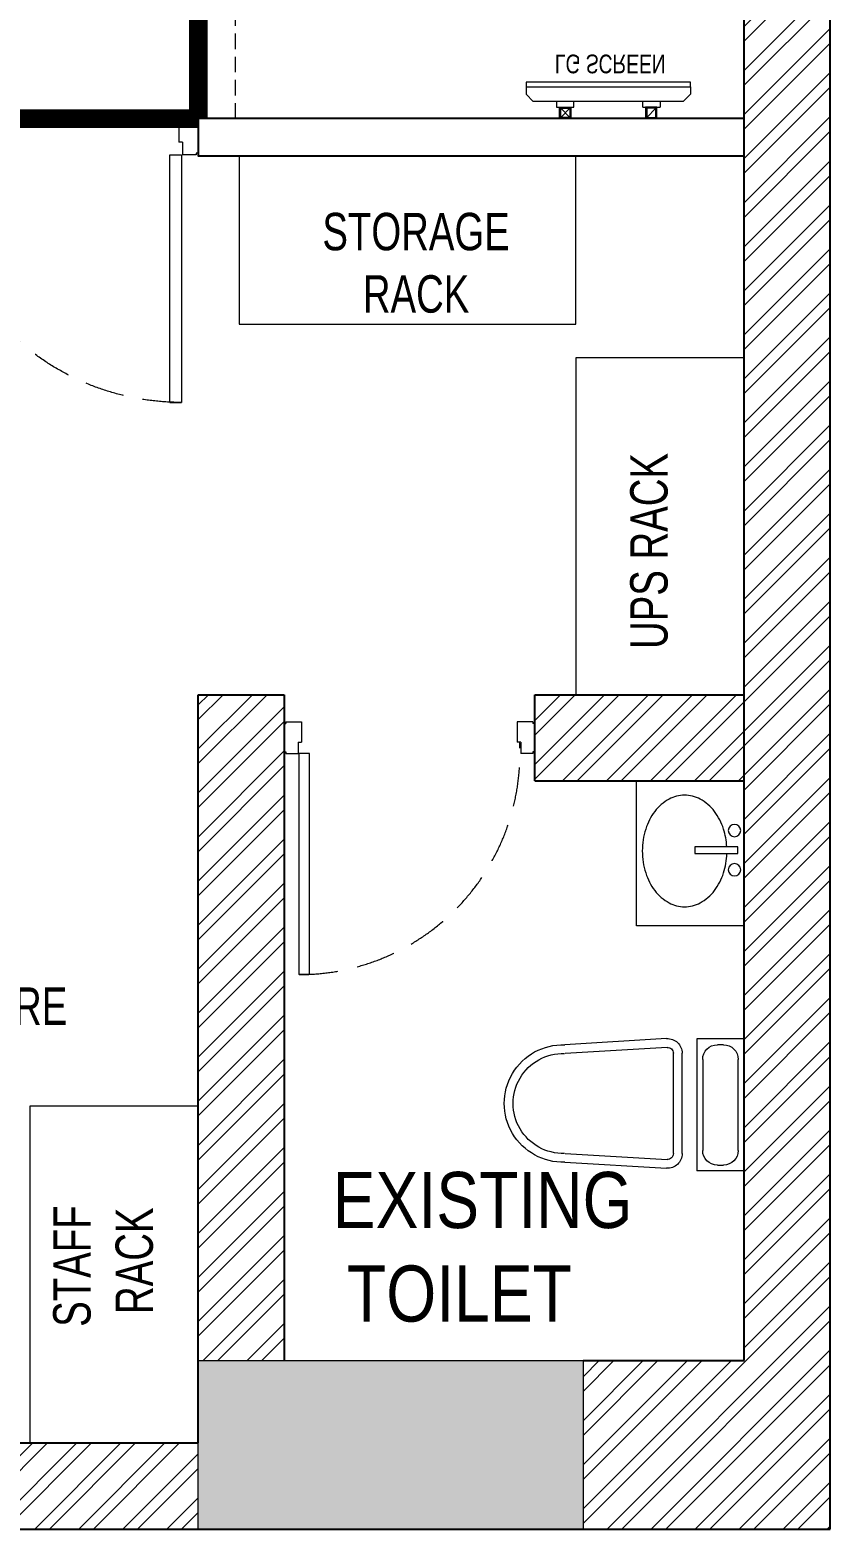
# Model space of a CAD drawing. Header units: feet. Extents: x 3261276 to 3279806, y -5766786 to -5760286.
# Drawn here: x 3277666 to 3279806, y -5766786 to -5762779 of the extents above; entities that cross this region are included whole.
import ezdxf

# ---------------------------------------------------------------- set-up
doc = ezdxf.new("R2010")
doc.units = ezdxf.units.FT
doc.header["$LTSCALE"] = 33
doc.header["$MEASUREMENT"] = 0
for name, pattern in [('a_p6_plan_L18$0$HIDDEN', [0.375, 0.25, -0.125]), ('ACAD_ISO03W100', [30, 12, -18]), ('HIDDEN2', [4.7625, 3.175, -1.5875])]:
    doc.linetypes.add(name, pattern=pattern)
doc.layers.add('A-WALL', color=1, linetype='Continuous')
doc.layers.add('LAMINATE FINISH', color=80, linetype='Continuous')
for name, color, linetype, lineweight in [('Column', 243, 'Continuous', 9), ('Door', 2, 'Continuous', 13), ('Floor-Unit', 1, 'Continuous', 13), ('LENS-CURTAIN', 5, 'a_p6_plan_L18$0$HIDDEN', 9), ('LENS-DOOR', 34, 'Continuous', 20), ('LENS-PARTITION', 21, 'Continuous', 25), ('LENS-TEXT', 31, 'Continuous', 5), ('LENS_DIMENSION', 193, 'Continuous', 0), ('LENS_TEXT', 31, 'Continuous', 5), ('LK-FF&E WALL', 1, 'Continuous', 9), ('LK-IT', 3, 'Continuous', 18), ('LK-TILES FINISH', 251, 'Continuous', 5), ('LN-HATCH', 251, 'Continuous', 0), ('TV', 92, 'Continuous', 18), ('UDS-SANITARY FIX.', 251, 'Continuous', 18)]:
    doc.layers.add(name, color=color, linetype=linetype, lineweight=lineweight)
doc.styles.add('A3 100 Narrow', font='l_10646.ttf', dxfattribs={"height": 150})
doc.styles.add('LK TXT', font='GILC____.TTF', dxfattribs={"height": 100})
doc.styles.get("Standard").update_dxf_attribs({"font": 'GILC____.TTF'})

# ---------------------------------------------------------------- blocks, each defined once
blk = doc.blocks.new('basin')
at = {"layer": 'UDS-SANITARY FIX.'}
for p, q in [((529.0659, 101.6114), (529.0659, 101.1636)), ((529.6703, 101.6114), (529.0659, 101.6114)), ((529.6703, 101.6114), (529.6703, 101.1636)), ((529.3669, 101.5855), (529.3956, 101.5855)), ((529.3669, 101.4067), (529.3669, 101.5855)), ((529.3956, 101.5855), (529.3956, 101.4067)), ((529.3956, 101.4067), (529.3669, 101.4067)), ((529.0659, 101.1636), (529.6703, 101.1636))]:
    blk.add_line(p, q, dxfattribs=at)
blk.add_lwpolyline([(529.3955, 101.5393, -0.061621), (529.4693, 101.5258, -0.086289), (529.5422, 101.4883, -0.105918), (529.5937, 101.4285, -0.125725), (529.6102, 101.3637, -0.125725), (529.5937, 101.299, -0.105918), (529.5422, 101.2392, -0.086289), (529.4693, 101.2016, -0.076177), (529.3778, 101.1876, -0.076177), (529.2862, 101.2016, -0.086289), (529.2134, 101.2392, -0.105918), (529.1618, 101.299, -0.125725), (529.1453, 101.3637, -0.125725), (529.1618, 101.4285, -0.105918), (529.2134, 101.4883, -0.086289), (529.2862, 101.5258, -0.067126), (529.3668, 101.5397, -0.076177)], format="xyb", dxfattribs=at)
blk.add_lwpolyline([(529.3667, 101.5398), (529.3667, 101.5398)], dxfattribs=at)
for centre in [(529.2997, 101.5718), (529.4628, 101.5718)]:
    blk.add_circle(centre, 0.0259, dxfattribs=at)
blk = doc.blocks.new('A$C3FB2201B')
at = {"layer": 'UDS-SANITARY FIX.'}
for p, q in [((0, 694.4), (382.4, 694.4)), ((0, 694.4), (0, 557.6)), ((382.4, 694.4), (382.4, 557.6)), ((59.5, 677.4), (322.9, 677.4)), ((17, 617.1), (17, 634.9)), ((365.4, 634.9), (365.4, 617.1)), ((322.9, 574.6), (59.5, 574.6)), ((382.4, 557.6), (0, 557.6)), ((50.1, 515.1), (340.7, 515.1)), ((50.1, 489.6), (340.7, 489.6)), ((25.4, 175.1), (7.7, 470)), ((50.9, 176.6), (33.2, 471.6)), ((357.6, 471.6), (340, 176.6)), ((383.1, 470), (365.4, 175.1))]:
    blk.add_line(p, q, dxfattribs=at)
for centre, radius, start, end in [((59.5, 634.9), 42.5, 90, 180), ((322.9, 634.9), 42.5, 0, 90), ((59.5, 617.1), 42.5, 180, 270), ((322.9, 617.1), 42.5, 270, 0), ((50.1, 472.6), 42.5, 90, 183.4336), ((50.1, 472.6), 17, 90, 183.4336), ((340.7, 472.6), 42.5, 356.5664, 90), ((340.7, 472.6), 17, 356.5664, 90), ((195.4, 170.1), 170.1, 178.3068, 1.6932), ((195.4, 170.1), 144.6, 178.3068, 1.6932)]:
    blk.add_arc(centre, radius, start, end, dxfattribs=at)
blk = doc.blocks.new('*U45')
at = {"layer": 'LENS-DOOR'}
for p, q in [((548129.8, 1779159.6), (548129.8, 1778568.7)), ((548129.8, 1779159.6), (548157.7, 1779159.6)), ((548157.7, 1778568.7), (548157.7, 1779159.6)), ((547527.3, 1778564.1), (547531.9, 1778564.1)), ((547527.3, 1778488.6), (547527.3, 1778564.1)), ((547531.9, 1778568.7), (547564.5, 1778568.7)), ((547531.9, 1778564.1), (547531.9, 1778568.7)), ((547564.5, 1778538.5), (547564.5, 1778568.7)), ((548129.8, 1778568.7), (548157.7, 1778568.7)), ((548192.6, 1778568.7), (548160, 1778568.7)), ((548160, 1778538.5), (548160, 1778568.7)), ((548192.6, 1778564.1), (548192.6, 1778568.7)), ((548197.3, 1778564.1), (548192.6, 1778564.1)), ((548197.3, 1778488.6), (548197.3, 1778564.1)), ((547564.5, 1778538.5), (547573.8, 1778538.5)), ((547573.8, 1778484), (547573.8, 1778538.5)), ((548150.7, 1778484), (548150.7, 1778538.5)), ((548160, 1778538.5), (548150.7, 1778538.5)), ((547527.3, 1778488.6), (547531.9, 1778488.6)), ((547531.9, 1778484), (547531.9, 1778488.6)), ((547531.9, 1778484), (547573.8, 1778484)), ((548192.6, 1778484), (548150.7, 1778484)), ((548192.6, 1778484), (548192.6, 1778488.6)), ((548197.3, 1778488.6), (548192.6, 1778488.6))]:
    blk.add_line(p, q, dxfattribs=at)
at = {"layer": 'LENS-DOOR', "color": 7, "linetype": 'HIDDEN2'}
blk.add_ellipse((548157.7, 1778568.7), major_axis=(-590.9, 0), ratio=1, start_param=-1.570791, end_param=0.051209, dxfattribs=at)
blk = doc.blocks.new('A$C4c1cf22f')
at = {"layer": 'Column'}
h = blk.add_hatch(color=8, dxfattribs=at)
h.dxf.hatch_style = 1
h.paths.add_polyline_path([(-3790, 0), (-3790, 450), (-4820, 450), (-4820, 0)])
h.paths.add_polyline_path([(-4820, 6500), (-4820, 6170), (-3790, 6170), (-3790, 6500)])
h.paths.add_polyline_path([(0, 6160), (0, 6500), (-1690, 6500), (-1690, 6160)])
h.paths.add_polyline_path([(-660, 0), (-660, 450), (-1690, 450), (-1690, 0)])
h.paths.add_polyline_path([(-10860, 0), (-10860, 380), (-11880, 380), (-11880, 0)])
h.paths.add_polyline_path([(-17480, 0), (-16880, 0), (-16880, 410), (-17480, 410)])
h.paths.add_polyline_path([(-17480, 6500), (-17480, 6090), (-16880, 6090), (-16880, 6500)])
at = {"layer": 'LN-HATCH'}
h = blk.add_hatch(dxfattribs=at)
h.set_pattern_fill('ANSI32', color=256, scale=222)
h.set_pattern_definition([(45, (-3078826.565, 5459819.81), (-58.8666395, 58.8666395), []), (45, (-3078787.32, 5459819.81), (-58.8666395, 58.8666395), [])])
h.paths.add_polyline_path([(-4820, 0), (-4820, 230), (-10860, 230), (-10860, 0)])
h.paths.add_polyline_path([(-1690, 0), (-1690, 230), (-3790, 230), (-3790, 0)])
h.paths.add_polyline_path([(0, 0), (0, 6160), (-230, 6160), (-230, 2230), (-230, 450), (-660, 450), (-660, 0)])
h.paths.add_polyline_path([(-1460, 450), (-1460, 2230), (-1690, 2230), (-1690, 450)])
h.paths.add_polyline_path([(-230, 2000), (-230, 2230), (-790, 2230), (-790, 2000)])
h.paths.add_polyline_path([(-1690, 6270), (-1690, 6500), (-3790, 6500), (-3790, 6270)])
h.paths.add_polyline_path([(-4820, 6270), (-4820, 6500), (-16880, 6500), (-16880, 6270)])
h.paths.add_polyline_path([(-11880, 0), (-11880, 230), (-16880, 230), (-16880, 0)])
at = {"layer": 'A-WALL'}
for p, q in [((-230, 2230), (-230, 6160)), ((0, 0), (0, 6160)), ((-1690, 230), (-1690, 2230)), ((-1690, 2230), (-1460, 2230)), ((-1460, 2230), (-1460, 450)), ((-1460, 2230), (-1460, 2230)), ((-1460, 2230), (-1460, 1528.9)), ((-790, 2230), (-230, 2230)), ((-790, 2000), (-790, 2230)), ((-230, 450), (-230, 2230)), ((-790, 2000), (-230, 2000)), ((-660, 450), (-230, 450)), ((-3790, 230), (-1690, 230)), ((-3790, 0), (0, 0))]:
    blk.add_line(p, q, dxfattribs=at)
at = {"layer": 'Column'}
for p, q in [((-1690, 0), (-1690, 450)), ((-1690, 450), (-660, 450)), ((-660, 450), (-660, 0)), ((-1690, 0), (-660, 0))]:
    blk.add_line(p, q, dxfattribs=at)
at = {"layer": 'A-WALL', "rotation": 270}
for name, p, xscale, yscale, zscale in [('basin', (-65464.6, -338048.7), -642.000769801813, 642.000769801813, 642.000769801813), ('A$C3FB2201B', (-871.3, 957), -0.923539437267564, 0.923539437267564, 0.923539437267564)]:
    blk.add_blockref(name, p, dxfattribs=dict(at, xscale=xscale, yscale=yscale, zscale=zscale))
at = {"layer": 'Door', "rotation": 180}
blk.add_blockref('*U45', (546737.3, 1780641.4), dxfattribs=at)
at = {"layer": 'LENS-TEXT', "insert": (-1443.1, 954.4), "char_height": 150, "width": 895.777, "attachment_point": 1, "style": 'A3 100 Narrow'}
blk.add_mtext('{\\fGill Sans MT Condensed|b0|i0|c0|p34;\\W2.36236; \\W1;EXISTING \\P{\\W3.162947; }TOILET}', dxfattribs=at)
blk = doc.blocks.new('CLINIC SCREEN')
at = {"layer": 'TV'}
for p, q in [((-103.1, 42.9), (-127.4, 18.6)), ((-127.4, 42.9), (-103.1, 18.6)), ((102.7, 42.9), (127, 18.6))]:
    blk.add_line(p, q, dxfattribs=at)
at = {"layer": 'TV', "ltscale": 12}
for p, q in [((-220, -19.4), (-200.6, 0)), ((200.6, 0), (-200.6, 0)), ((-138.5, 0), (-138.5, 15.5)), ((-138.5, 15.5), (-92, 15.5)), ((-92, 15.5), (-92, 0)), ((92, 15.5), (92, 0)), ((92, 15.5), (138.5, 15.5)), ((138.5, 0), (138.5, 15.5)), ((220, -19.4), (200.6, 0)), ((-220, -38.8), (-220, -19.4)), ((220, -38.8), (220, -19.4))]:
    blk.add_line(p, q, dxfattribs=at)
at = {"layer": 'TV'}
for points in [[(-130.4, 15.5), (-100.1, 15.5), (-100.1, 45.9), (-130.4, 45.9)], [(-127.4, 18.6), (-103.1, 18.6), (-103.1, 42.9), (-127.4, 42.9)], [(130, 15.5), (99.7, 15.5), (99.7, 45.9), (130, 45.9)], [(127, 18.6), (102.7, 18.6), (102.7, 42.9), (127, 42.9)]]:
    blk.add_lwpolyline(points, close=True, dxfattribs=at)
at = {"layer": 'TV', "ltscale": 12}
blk.add_lwpolyline([(-220, -51.7), (-220, -38.8), (220, -38.8), (220, -51.7)], close=True, dxfattribs=at)
at = {"layer": 'Floor-Unit', "color": 0, "ltscale": 2, "insert": (5.2, -100.4), "char_height": 50, "attachment_point": 5}
blk.add_mtext_dynamic_manual_height_columns('LG SCREEN', width=466.48, gutter_width=12.5, heights=[0], dxfattribs=at)
blk = doc.blocks.new('*U47')
at = {"layer": 'LENS-DOOR'}
for p, q in [((548121.7, 1779235.3), (548121.7, 1778573.8)), ((548121.7, 1779235.3), (548153, 1779235.3)), ((548153, 1778573.8), (548153, 1779235.3)), ((547447.3, 1778568.6), (547452.5, 1778568.6)), ((547447.3, 1778484.1), (547447.3, 1778568.6)), ((547452.5, 1778573.8), (547488.9, 1778573.8)), ((547452.5, 1778568.6), (547452.5, 1778573.8)), ((547488.9, 1778539.9), (547488.9, 1778573.8)), ((548121.7, 1778573.8), (548153, 1778573.8)), ((548192.1, 1778573.8), (548155.6, 1778573.8)), ((548155.6, 1778539.9), (548155.6, 1778573.8)), ((548192.1, 1778568.6), (548192.1, 1778573.8)), ((548197.3, 1778568.6), (548192.1, 1778568.6)), ((548197.3, 1778484.1), (548197.3, 1778568.6)), ((547488.9, 1778539.9), (547499.3, 1778539.9)), ((547499.3, 1778478.9), (547499.3, 1778539.9)), ((548145.2, 1778478.9), (548145.2, 1778539.9)), ((548155.6, 1778539.9), (548145.2, 1778539.9)), ((547447.3, 1778484.1), (547452.5, 1778484.1)), ((547452.5, 1778478.9), (547452.5, 1778484.1)), ((547452.5, 1778478.9), (547499.3, 1778478.9)), ((548192.1, 1778478.9), (548145.2, 1778478.9)), ((548192.1, 1778478.9), (548192.1, 1778484.1)), ((548197.3, 1778484.1), (548192.1, 1778484.1))]:
    blk.add_line(p, q, dxfattribs=at)
at = {"layer": 'LENS-DOOR', "color": 7, "linetype": 'HIDDEN2'}
blk.add_ellipse((548153, 1778573.8), major_axis=(-661.5, 0), ratio=1, start_param=-1.570791, end_param=0.051209, dxfattribs=at)

msp = doc.modelspace()

# ---------------------------------------------------------------- linework, layer by layer
at = {"layer": 'LAMINATE FINISH', "color": 85, "linetype": 'ACAD_ISO03W100', "ltscale": 0.05, "const_width": 50}
msp.add_lwpolyline([(3278116.5, -5763015.9), (3277366.5, -5763015.9)], dxfattribs=at)
at = {"layer": 'LENS-CURTAIN', "ltscale": 5}
msp.add_lwpolyline([(3278216.5, -5763015.9), (3278216.5, -5762215.9), (3278116.5, -5762215.9), (3278116.5, -5763015.9)], close=True, dxfattribs=at)
at = {"layer": 'LENS-PARTITION'}
msp.add_lwpolyline([(3279576.5, -5763015.9), (3278116.5, -5763015.9), (3278116.5, -5763115.9), (3279576.5, -5763115.9)], close=True, dxfattribs=at)
at = {"layer": 'LK-FF&E WALL'}
for points in [[(3279126.5, -5763115.9), (3278226.5, -5763115.9), (3278226.5, -5763565.9), (3279126.5, -5763565.9)], [(3279126.5, -5763655.9), (3279126.5, -5764555.9), (3279576.5, -5764555.9), (3279576.5, -5763655.9)], [(3277666.5, -5765655.9), (3277666.5, -5766555.9), (3278116.5, -5766555.9), (3278116.5, -5765655.9)]]:
    msp.add_lwpolyline(points, close=True, dxfattribs=at)
at = {"layer": 'LK-TILES FINISH', "color": 212, "linetype": 'ACAD_ISO03W100', "ltscale": 0.05, "const_width": 50}
msp.add_lwpolyline([(3278116.5, -5763015.9), (3278116.5, -5762215.9), (3275466.5, -5762215.9), (3275466.5, -5763015.9), (3277366.5, -5763015.9)], dxfattribs=at)

# ---------------------------------------------------------------- block references
at = {"layer": 'Door', "xscale": -1, "rotation": 180}
msp.add_blockref('*U47', (2729919.2, -3984539.5), dxfattribs=at)
at = {"layer": 'LENS_DIMENSION'}
msp.add_blockref('A$C4c1cf22f', (3279806.5, -5766785.9), dxfattribs=at)
at = {"layer": 'LK-IT', "xscale": -1, "rotation": 180}
msp.add_blockref('CLINIC SCREEN', (3279213.4, -5762970), dxfattribs=at)

# ---------------------------------------------------------------- texts
at = {"layer": 'LENS-TEXT', "color": 0, "linetype": 'Continuous', "ltscale": 3, "insert": (3278699.3, -5763402.1), "char_height": 100, "attachment_point": 5, "style": 'LK TXT'}
msp.add_mtext_dynamic_manual_height_columns('STORAGE \\PRACK', width=1099.487, gutter_width=1, heights=[0], dxfattribs=at)
at = {"layer": 'LENS-TEXT', "color": 0, "linetype": 'Continuous', "ltscale": 3, "char_height": 100, "attachment_point": 5, "rotation": 90, "style": 'LK TXT'}
for s, insert in [('UPS RACK', (3279322.7, -5764171.8)), ('STAFF\\P RACK', (3277862.7, -5766083.1))]:
    msp.add_mtext_dynamic_manual_height_columns(s, width=1099.487, gutter_width=1, heights=[0], dxfattribs=dict(at, insert=insert))
at = {"layer": 'LENS_TEXT', "linetype": 'Continuous', "ltscale": 3, "insert": (3277589.8, -5765389.1), "char_height": 100, "attachment_point": 5}
msp.add_mtext_dynamic_manual_height_columns('STORE', width=730.507, gutter_width=1, heights=[0], dxfattribs=at)

doc.saveas('drawing.dxf')
